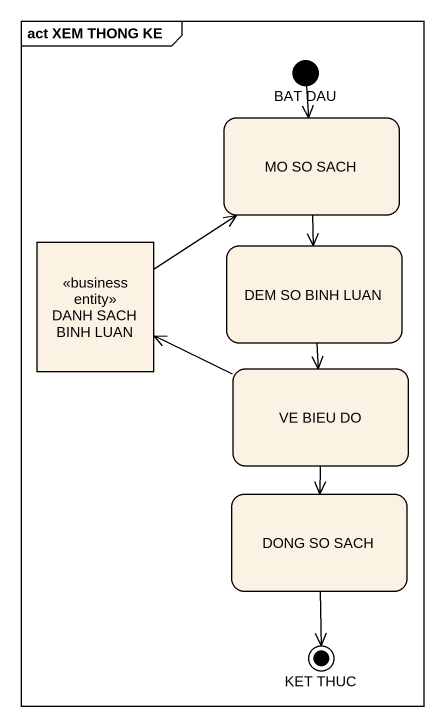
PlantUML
@startuml
mainframe act XEM THONG KE
hide empty description
state "BAT DAU" as BAT_DAU <<start>>
state "MO SO SACH" as MO_SO_SACH
state "DANH SACH BINH LUAN" as DANH_SACH_BINH_LUAN <<business entity>>
state "DEM SO BINH LUAN" as DEM_SO_BINH_LUAN
state "VE BIEU DO" as VE_BIEU_DO
state "DONG SO SACH" as DONG_SO_SACH
state "KET THUC" as KET_THUC <<end>>
BAT_DAU --> MO_SO_SACH
MO_SO_SACH --> DEM_SO_BINH_LUAN
DANH_SACH_BINH_LUAN -up-> MO_SO_SACH
DEM_SO_BINH_LUAN --> VE_BIEU_DO
VE_BIEU_DO -left-> DANH_SACH_BINH_LUAN
VE_BIEU_DO --> DONG_SO_SACH
DONG_SO_SACH --> KET_THUC
@enduml
